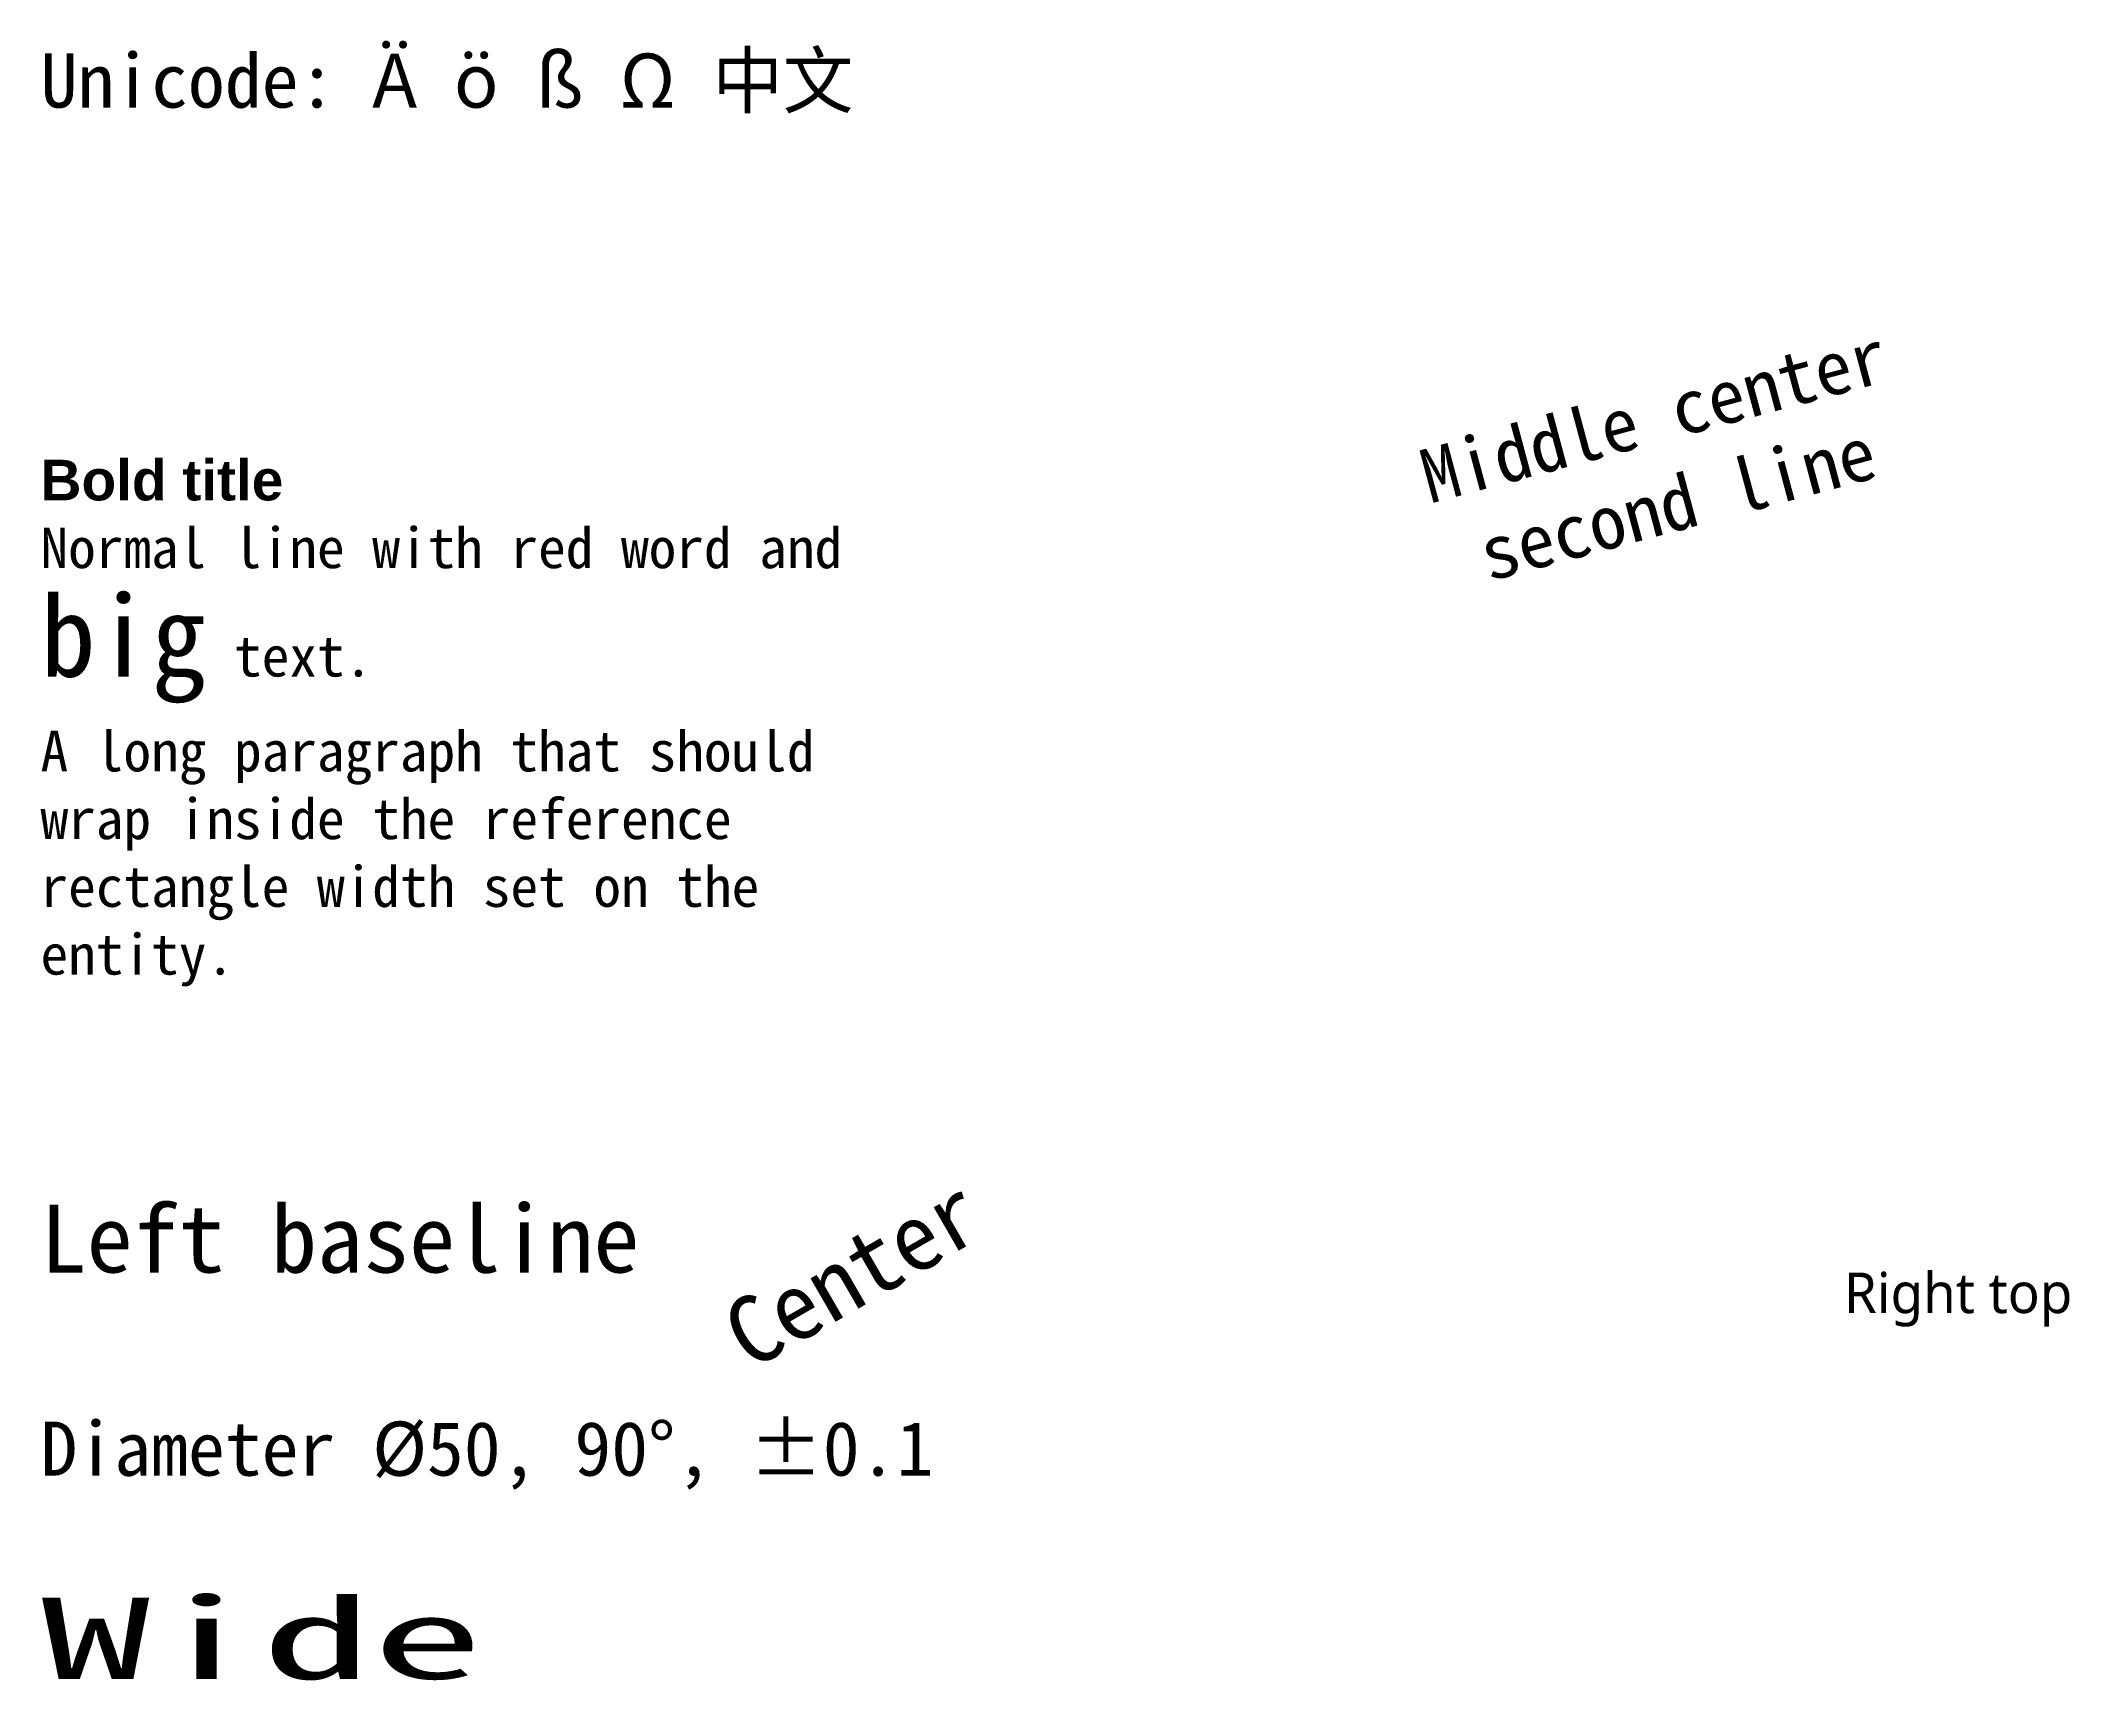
# Model space of a CAD drawing. Header units: millimetres. Extents: x 0 to 150, y -30 to 91.
import ezdxf
from ezdxf.enums import TextEntityAlignment as Align

# ---------------------------------------------------------------- set-up
doc = ezdxf.new("R2010")
doc.units = ezdxf.units.MM
doc.layers.add('TEXT', color=3, linetype='Continuous')
doc.styles.add('OpenSans', font='OpenSans-Regular.ttf')

msp = doc.modelspace()

# ---------------------------------------------------------------- texts
at = {"style": 'OpenSans'}
msp.add_text('Right top', height=3, dxfattribs=at).set_placement((150, 0), align=Align.TOP_RIGHT)
msp.add_text('Diameter %%c50, 90%%d, %%p0.1', height=4).set_placement((0, -15))
at = {"width": 2}
msp.add_text('Wide', height=6, dxfattribs=at).set_placement((0, -30))
at = {"insert": (0, 90), "char_height": 4, "attachment_point": 1}
msp.add_mtext('Unicode: Ä ö ß Ω 中文', dxfattribs=at)
at = {"insert": (120, 60), "char_height": 4, "attachment_point": 5, "rotation": 15}
msp.add_mtext('Middle center\\Psecond line', dxfattribs=at)
at = {"layer": 'TEXT'}
msp.add_text('Left baseline', height=5, dxfattribs=at).set_placement((0, 0))
msp.add_text('Center', height=5, rotation=30, dxfattribs=at).set_placement((60, 0), align=Align.MIDDLE_CENTER)
at = {"layer": 'TEXT', "insert": (0, 60), "char_height": 3, "width": 60, "attachment_point": 1}
msp.add_mtext('{\\fArial|b1;Bold title}\\PNormal line with \\C1;red\\C256; word and \\H2x;big\\H0.5x; text.\\PA long paragraph that should wrap inside the reference rectangle width set on the entity.', dxfattribs=at)

doc.saveas('drawing.dxf')
